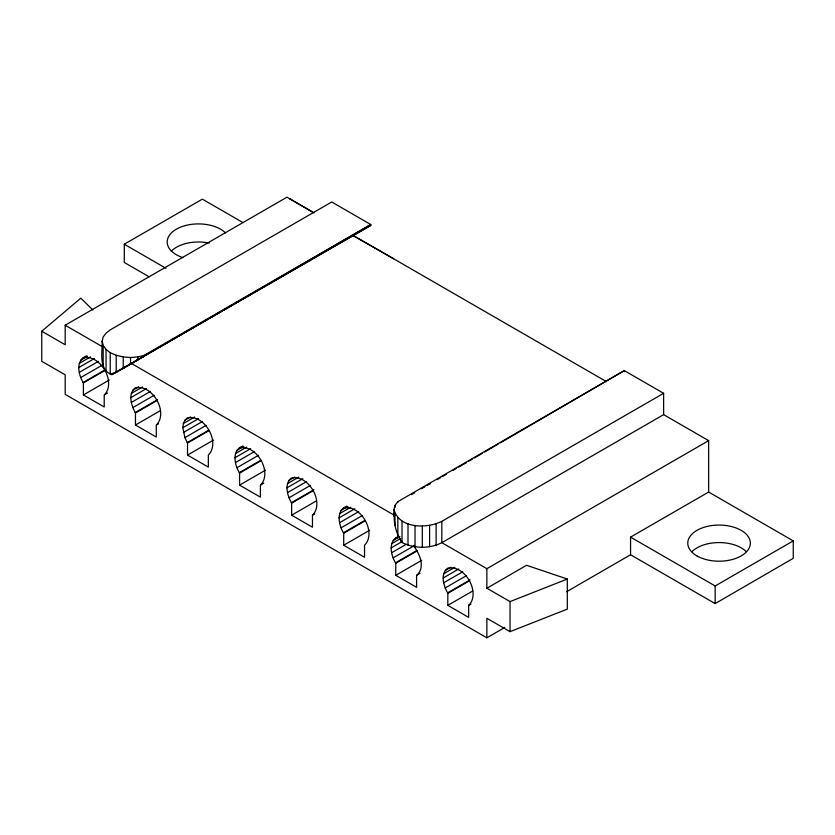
<?xml version="1.0" encoding="UTF-8"?>
<svg xmlns="http://www.w3.org/2000/svg" width="835" height="835" viewBox="0 0 835 835"><rect width="100%" height="100%" fill="white"/><g stroke="black" fill="none" stroke-linecap="round" stroke-linejoin="round"><path stroke-width="1.25" d="M107.611 393.003L104.218 394.955L104.218 406.979L83.396 394.955L83.396 382.931C78.333 374.873 75.213 360.209 86.527 355.887M158.535 423.71L156.281 425.015L156.281 437.039L135.458 425.015L135.458 412.991C131.429 405.685 127.525 394.183 135.197 387.889C152.346 383.849 168.618 412.041 156.542 424.869M182.834 427.718L183.356 423.512L184.921 420.203L187.259 417.949C204.45 413.836 220.962 442.508 208.343 455.075L208.343 467.099L187.52 455.075L187.52 443.051L184.921 437.634L182.834 427.718L198.626 418.606M263.787 483.173L260.405 485.125L260.405 497.149L239.582 485.125L239.582 473.111C234.52 465.043 231.399 450.378 242.703 446.057M314.722 513.88L312.467 515.185L312.467 527.209L291.645 515.185L291.645 503.161C287.605 495.854 283.702 484.363 291.384 478.069C308.439 474.092 324.752 502.242 312.728 515.038M343.446 508.118C360.626 503.996 377.149 532.678 364.53 545.245L364.53 557.269L343.707 545.245L343.707 533.221C338.645 525.152 335.524 510.488 346.828 506.167M419.974 573.342L416.592 575.305L416.592 587.318L395.769 575.305L395.769 563.281C390.707 555.212 387.576 540.548 398.89 536.227M470.909 604.06L468.654 605.354L468.654 617.378L447.821 605.354L447.821 593.33C443.792 586.024 439.888 574.532 447.56 568.238C464.709 564.178 480.991 592.38 468.915 605.208M708.654 492.045L630.561 537.124L630.561 554.764L715.157 603.601L793.25 558.323L793.25 540.882L708.654 492.045L708.654 440.64L663.616 414.64L441.84 542.687C429.493 548.898 414.327 548.71 402.011 542.541C396.187 533.732 393.097 522.334 394.537 511.771M102.141 341.15L103.185 336.943L106.045 333.186L110.21 329.888L331.725 201.987L370.771 224.531L370.771 225.429L111.775 374.664C98.071 369.425 102.59 352.36 102.141 341.15L103.185 345.366L103.185 366.701M393.943 516.239L393.943 509.621L394.986 505.415L397.846 501.658L624.309 370.615L663.616 393.306L663.616 414.64M104.479 394.809C116.514 382.012 100.2 353.863 83.135 357.839M260.666 484.978C272.742 472.151 256.47 443.959 239.321 448.009M416.853 575.148C425.537 567.299 419.692 553.866 413.722 545.996M144.309 355.282L144.309 356.18L130.511 364.143L130.511 357.537L137.806 356.931L144.309 355.282L370.771 224.531L116.201 372.41L110.21 374.07L110.21 352.725L106.045 349.416L103.185 345.366M504.831 627.44L486.868 637.815L65.182 394.36L65.182 374.821L41.75 361.294L41.75 331.234L80.797 298.168L92.852 310.004M137.806 356.931L137.806 359.937L123.225 368.36L123.225 356.931L116.201 355.282L110.21 352.725M411.363 494.685L414.745 492.713M421.508 488.778L424.89 486.805M427.144 485.49L430.526 483.528M437.279 479.582L440.661 477.62M442.915 476.305L446.297 474.332M453.05 470.397L456.432 468.425M458.686 467.109L466.577 462.517M468.832 461.202L472.213 459.229M474.457 457.924L482.348 453.321M484.603 452.017L498.119 444.136M500.374 442.821L624.309 370.615L624.57 371.658M149.079 276.782L124.269 262.451L124.269 244.217L202.362 199.137L242.964 222.58M41.75 331.234L65.182 344.761L65.182 325.222L286.958 197.185L313.073 212.257M80.797 360.094L87.56 356.18M79.231 363.392L90.514 356.889M78.709 367.609L94.501 358.486M79.231 372.41L98.405 361.346M80.797 377.524L102.225 365.145M83.135 382.482L104.573 370.114M83.396 382.931L104.834 370.563M111.775 374.664L370.771 225.429M83.396 394.955L109.343 379.977M132.859 390.143L138.495 386.887M131.293 393.452L142.576 386.939M130.771 397.658L146.563 388.546M131.293 402.47L150.467 391.396M132.859 407.584L154.131 395.299M135.197 412.542L157.596 399.61M135.458 412.991L156.896 400.623M135.458 425.015L160.278 410.684M184.921 420.203L190.557 416.947M183.356 423.512L194.638 416.999M183.356 432.53L202.529 421.456M184.921 437.634L206.193 425.359M187.259 442.602L208.687 430.223M187.52 443.051L208.948 430.672M187.52 455.075L213.468 440.097M236.983 450.263L243.747 446.36M235.418 453.572L246.701 447.059M234.896 457.778L250.688 448.656M235.418 462.59L254.591 451.516M236.983 467.694L258.412 455.325M239.321 472.652L260.75 460.283M239.582 473.111L261.011 460.732M239.582 485.125L265.53 470.147M289.035 480.323L294.682 477.067M287.48 483.622L298.753 477.109M286.958 487.838L302.75 478.716M287.48 492.64L306.654 481.576M289.035 497.754L310.474 485.375M291.384 502.712L313.939 489.686M291.645 503.161L313.073 490.792M291.645 515.185L316.455 500.854M341.098 510.373L347.871 506.469M339.542 513.682L350.815 507.169M339.02 517.888L354.812 508.776M339.542 522.7L358.716 511.625M341.098 527.814L362.536 515.435M343.446 532.772L364.874 520.393M343.707 533.221L365.135 520.842M343.707 545.245L369.644 530.267M393.16 540.433L399.934 536.529M391.605 543.742L400.623 538.533M391.083 547.948L402.355 541.435M393.943 509.621C399.328 528.847 426.852 528.805 441.84 521.343L663.616 393.306M391.605 552.76L406.259 544.295M393.16 557.864L414.598 545.495M395.508 562.821L416.936 550.453M395.769 563.281L417.197 550.902M395.769 575.305L421.706 560.327M445.222 570.493L450.817 567.257M443.656 573.802L454.856 567.33M443.145 578.008L458.812 568.959M443.656 582.809L462.694 571.829M445.222 587.923L466.494 575.639M441.84 521.343L441.84 542.687L486.868 568.687L708.654 440.64M447.56 592.881L470.126 579.855M447.821 593.33L469.26 580.962M447.821 605.354L472.641 591.034M486.868 568.687L486.868 588.226L526.593 565.285L567.309 579.052L567.309 609.112L510.039 631.657L486.868 618.286L486.868 637.815M566.568 591.744L630.561 554.764M630.561 537.124L715.157 585.972L793.25 540.882M486.868 588.226L510.039 601.597L567.309 579.052M395.508 538.178L398.629 537.281M123.225 356.931L130.511 357.537M352.819 235.501L393.682 258.798M352.255 234.885L606.502 381.668M124.269 244.217L165.998 268.317M65.182 325.222L102.329 346.671M131.293 363.392L394.851 515.56M289.557 198.688L313.97 212.956M715.157 585.972L715.157 603.601M510.039 601.597L510.039 631.657M436.11 523.754L436.11 545.088M429.608 525.403L429.608 546.748M422.312 526.008L422.312 547.342M415.026 525.403L415.026 546.748M408.002 523.754L408.002 545.088M402.011 521.197L402.011 542.541L397.846 535.026L397.846 517.888M397.846 501.658L397.846 502.566M394.986 505.415L394.986 507.419M394.986 513.828L394.986 525.257M116.201 355.282L116.201 372.41M106.045 349.416L106.045 370.761M691.965 551.653A31.292 18.109 -0.1 0 1 746.166 551.58M171.352 251.084A31.292 18.109 -0.1 0 1 209.147 243.068M182.813 257.608A31.292 18.067 0 0 1 176.331 229.197A31.292 18.067 0 0 1 225.554 232.934M696.933 555.912A31.292 18.067 0 0 0 749.287 547.812A31.292 18.067 0 0 0 710.961 525.685A31.292 18.067 0 0 0 696.933 555.912"/></g></svg>
